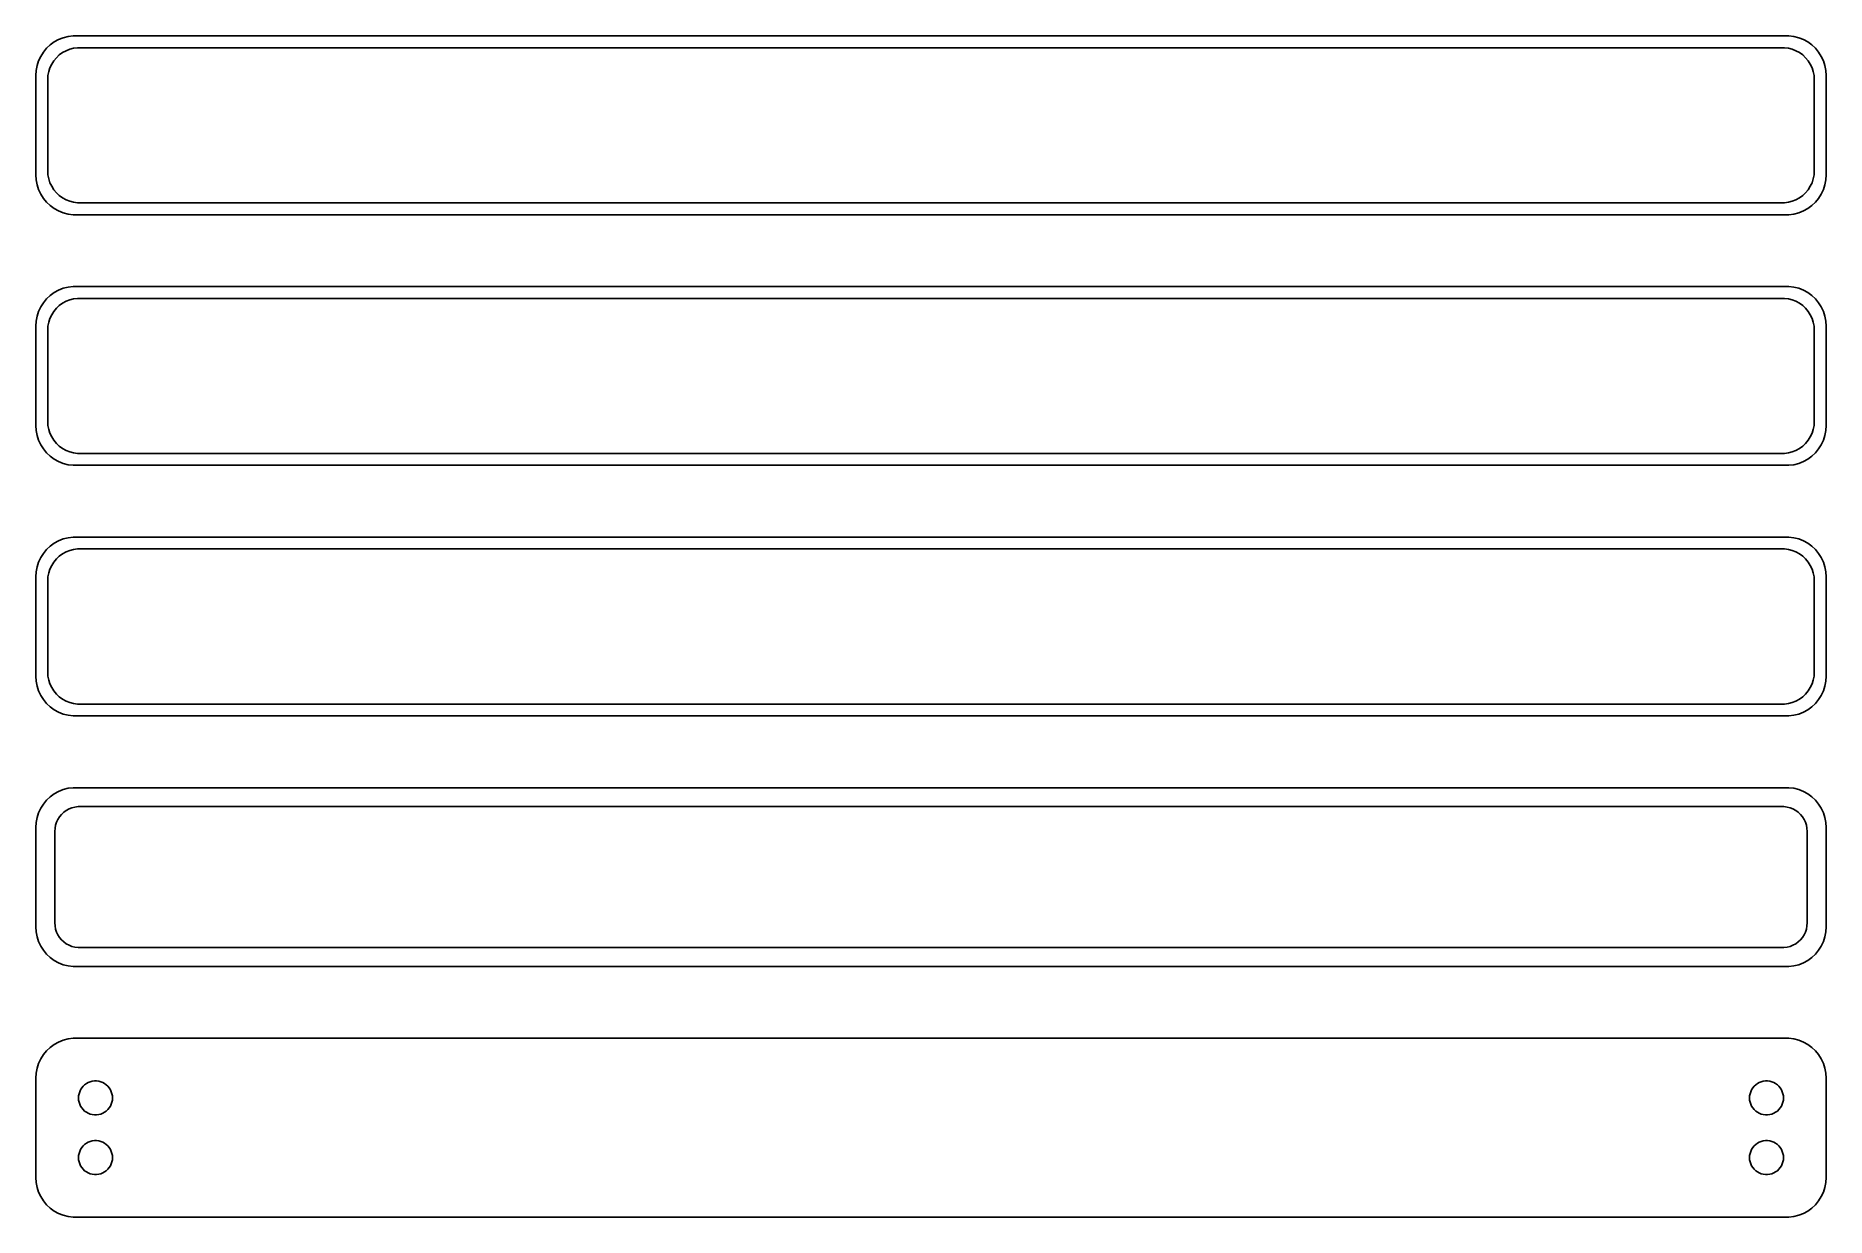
# Model space of a CAD drawing. Header units: metres. Extents: x -112 to 112, y 146 to 295.
import ezdxf

# ---------------------------------------------------------------- set-up
doc = ezdxf.new("R2010")
doc.units = ezdxf.units.M

msp = doc.modelspace()

# ---------------------------------------------------------------- linework, layer by layer
for p, q in [((-111.545, 292.689), (-111.882, 292.159)), ((-111.145, 293.173), (-111.545, 292.689)), ((-110.687, 293.603), (-111.145, 293.173)), ((-110.179, 293.972), (-110.687, 293.603)), ((-109.629, 294.274), (-110.179, 293.972)), ((-109.045, 294.505), (-109.629, 294.274)), ((-109.55, 292.332), (-109.143, 292.627)), ((-109.143, 292.627), (-108.703, 292.869)), ((-108.437, 294.661), (-109.045, 294.505)), ((-108.703, 292.869), (-108.236, 293.054)), ((-107.814, 294.74), (-108.437, 294.661)), ((-108.236, 293.054), (-107.75, 293.179)), ((107.814, 294.74), (-107.814, 294.74)), ((-107.75, 293.179), (-107.251, 293.242)), ((-107.251, 293.242), (107.251, 293.242)), ((107.251, 293.242), (107.75, 293.179)), ((107.75, 293.179), (108.236, 293.054)), ((108.437, 294.661), (107.814, 294.74)), ((108.236, 293.054), (108.703, 292.869)), ((109.045, 294.505), (108.437, 294.661)), ((108.703, 292.869), (109.143, 292.627)), ((109.629, 294.274), (109.045, 294.505)), ((109.143, 292.627), (109.55, 292.332)), ((110.179, 293.972), (109.629, 294.274)), ((110.687, 293.603), (110.179, 293.972)), ((111.145, 293.173), (110.687, 293.603)), ((111.545, 292.689), (111.145, 293.173)), ((111.882, 292.159), (111.545, 292.689)), ((-112.461, 290.377), (-112.5, 289.75)), ((-112.343, 290.993), (-112.461, 290.377)), ((-112.149, 291.591), (-112.343, 290.993)), ((-111.882, 292.159), (-112.149, 291.591)), ((-110.874, 290.245), (-110.719, 290.722)), ((-110.719, 290.722), (-110.505, 291.177)), ((-110.505, 291.177), (-110.236, 291.601)), ((-110.236, 291.601), (-109.916, 291.988)), ((-109.916, 291.988), (-109.55, 292.332)), ((109.55, 292.332), (109.916, 291.988)), ((109.916, 291.988), (110.236, 291.601)), ((110.236, 291.601), (110.505, 291.177)), ((110.505, 291.177), (110.719, 290.722)), ((110.719, 290.722), (110.874, 290.245)), ((112.149, 291.591), (111.882, 292.159)), ((112.343, 290.993), (112.149, 291.591)), ((112.461, 290.377), (112.343, 290.993)), ((112.5, 289.75), (112.461, 290.377)), ((-112.5, 289.75), (-112.5, 277.25)), ((-111, 289.25), (-110.968, 289.751)), ((-111, 277.75), (-111, 289.25)), ((-110.968, 289.751), (-110.874, 290.245)), ((110.874, 290.245), (110.968, 289.751)), ((110.968, 289.751), (111, 289.25)), ((111, 289.25), (111, 277.75)), ((112.5, 277.25), (112.5, 289.75)), ((-112.5, 277.25), (-112.461, 276.623)), ((-110.968, 277.249), (-111, 277.75)), ((-110.874, 276.755), (-110.968, 277.249)), ((-110.719, 276.278), (-110.874, 276.755)), ((110.874, 276.755), (110.719, 276.278)), ((110.968, 277.249), (110.874, 276.755)), ((111, 277.75), (110.968, 277.249)), ((112.461, 276.623), (112.5, 277.25)), ((-112.461, 276.623), (-112.343, 276.007)), ((-112.343, 276.007), (-112.149, 275.409)), ((-112.149, 275.409), (-111.882, 274.841)), ((-111.882, 274.841), (-111.545, 274.311)), ((-110.505, 275.823), (-110.719, 276.278)), ((-110.236, 275.399), (-110.505, 275.823)), ((-109.916, 275.012), (-110.236, 275.399)), ((-109.55, 274.668), (-109.916, 275.012)), ((-109.143, 274.373), (-109.55, 274.668)), ((109.55, 274.668), (109.143, 274.373)), ((109.916, 275.012), (109.55, 274.668)), ((110.236, 275.399), (109.916, 275.012)), ((110.505, 275.823), (110.236, 275.399)), ((110.719, 276.278), (110.505, 275.823)), ((111.545, 274.311), (111.882, 274.841)), ((111.882, 274.841), (112.149, 275.409)), ((112.149, 275.409), (112.343, 276.007)), ((112.343, 276.007), (112.461, 276.623)), ((-111.545, 274.311), (-111.145, 273.827)), ((-111.145, 273.827), (-110.687, 273.397)), ((-110.687, 273.397), (-110.179, 273.028)), ((-110.179, 273.028), (-109.629, 272.726)), ((-109.629, 272.726), (-109.045, 272.495)), ((-108.703, 274.131), (-109.143, 274.373)), ((-109.045, 272.495), (-108.437, 272.339)), ((-108.236, 273.946), (-108.703, 274.131)), ((-108.437, 272.339), (-107.814, 272.26)), ((-107.75, 273.821), (-108.236, 273.946)), ((-107.814, 272.26), (107.814, 272.26)), ((-107.251, 273.758), (-107.75, 273.821)), ((107.251, 273.758), (-107.251, 273.758)), ((107.75, 273.821), (107.251, 273.758)), ((108.236, 273.946), (107.75, 273.821)), ((107.814, 272.26), (108.437, 272.339)), ((108.703, 274.131), (108.236, 273.946)), ((108.437, 272.339), (109.045, 272.495)), ((109.143, 274.373), (108.703, 274.131)), ((109.045, 272.495), (109.629, 272.726)), ((109.629, 272.726), (110.179, 273.028)), ((110.179, 273.028), (110.687, 273.397)), ((110.687, 273.397), (111.145, 273.827)), ((111.145, 273.827), (111.545, 274.311)), ((-111.545, 261.189), (-111.882, 260.659)), ((-111.145, 261.673), (-111.545, 261.189)), ((-110.687, 262.103), (-111.145, 261.673)), ((-110.179, 262.472), (-110.687, 262.103)), ((-109.629, 262.774), (-110.179, 262.472)), ((-109.045, 263.005), (-109.629, 262.774)), ((-109.55, 260.832), (-109.143, 261.127)), ((-109.143, 261.127), (-108.703, 261.369)), ((-108.437, 263.161), (-109.045, 263.005)), ((-108.703, 261.369), (-108.236, 261.554)), ((-107.814, 263.24), (-108.437, 263.161)), ((-108.236, 261.554), (-107.75, 261.679)), ((107.814, 263.24), (-107.814, 263.24)), ((-107.75, 261.679), (-107.251, 261.742)), ((-107.251, 261.742), (107.251, 261.742)), ((107.251, 261.742), (107.75, 261.679)), ((107.75, 261.679), (108.236, 261.554)), ((108.437, 263.161), (107.814, 263.24)), ((108.236, 261.554), (108.703, 261.369)), ((109.045, 263.005), (108.437, 263.161)), ((108.703, 261.369), (109.143, 261.127)), ((109.629, 262.774), (109.045, 263.005)), ((109.143, 261.127), (109.55, 260.832)), ((110.179, 262.472), (109.629, 262.774)), ((110.687, 262.103), (110.179, 262.472)), ((111.145, 261.673), (110.687, 262.103)), ((111.545, 261.189), (111.145, 261.673)), ((111.882, 260.659), (111.545, 261.189)), ((-112.461, 258.877), (-112.5, 258.25)), ((-112.343, 259.493), (-112.461, 258.877)), ((-112.149, 260.091), (-112.343, 259.493)), ((-111.882, 260.659), (-112.149, 260.091)), ((-110.874, 258.745), (-110.719, 259.222)), ((-110.719, 259.222), (-110.505, 259.677)), ((-110.505, 259.677), (-110.236, 260.101)), ((-110.236, 260.101), (-109.916, 260.488)), ((-109.916, 260.488), (-109.55, 260.832)), ((109.55, 260.832), (109.916, 260.488)), ((109.916, 260.488), (110.236, 260.101)), ((110.236, 260.101), (110.505, 259.677)), ((110.505, 259.677), (110.719, 259.222)), ((110.719, 259.222), (110.874, 258.745)), ((112.149, 260.091), (111.882, 260.659)), ((112.343, 259.493), (112.149, 260.091)), ((112.461, 258.877), (112.343, 259.493)), ((112.5, 258.25), (112.461, 258.877)), ((-112.5, 258.25), (-112.5, 245.75)), ((-111, 257.75), (-110.968, 258.251)), ((-111, 246.25), (-111, 257.75)), ((-110.968, 258.251), (-110.874, 258.745)), ((110.874, 258.745), (110.968, 258.251)), ((110.968, 258.251), (111, 257.75)), ((111, 257.75), (111, 246.25)), ((112.5, 245.75), (112.5, 258.25)), ((-112.5, 245.75), (-112.461, 245.123)), ((-110.968, 245.749), (-111, 246.25)), ((-110.874, 245.255), (-110.968, 245.749)), ((-110.719, 244.778), (-110.874, 245.255)), ((110.874, 245.255), (110.719, 244.778)), ((110.968, 245.749), (110.874, 245.255)), ((111, 246.25), (110.968, 245.749)), ((112.461, 245.123), (112.5, 245.75)), ((-112.461, 245.123), (-112.343, 244.507)), ((-112.343, 244.507), (-112.149, 243.909)), ((-112.149, 243.909), (-111.882, 243.341)), ((-111.882, 243.341), (-111.545, 242.811)), ((-110.505, 244.323), (-110.719, 244.778)), ((-110.236, 243.899), (-110.505, 244.323)), ((-109.916, 243.512), (-110.236, 243.899)), ((-109.55, 243.168), (-109.916, 243.512)), ((-109.143, 242.873), (-109.55, 243.168)), ((109.55, 243.168), (109.143, 242.873)), ((109.916, 243.512), (109.55, 243.168)), ((110.236, 243.899), (109.916, 243.512)), ((110.505, 244.323), (110.236, 243.899)), ((110.719, 244.778), (110.505, 244.323)), ((111.545, 242.811), (111.882, 243.341)), ((111.882, 243.341), (112.149, 243.909)), ((112.149, 243.909), (112.343, 244.507)), ((112.343, 244.507), (112.461, 245.123)), ((-111.545, 242.811), (-111.145, 242.327)), ((-111.145, 242.327), (-110.687, 241.897)), ((-110.687, 241.897), (-110.179, 241.528)), ((-110.179, 241.528), (-109.629, 241.226)), ((-109.629, 241.226), (-109.045, 240.995)), ((-108.703, 242.631), (-109.143, 242.873)), ((-109.045, 240.995), (-108.437, 240.839)), ((-108.236, 242.446), (-108.703, 242.631)), ((-108.437, 240.839), (-107.814, 240.76)), ((-107.75, 242.321), (-108.236, 242.446)), ((-107.814, 240.76), (107.814, 240.76)), ((-107.251, 242.258), (-107.75, 242.321)), ((107.251, 242.258), (-107.251, 242.258)), ((107.75, 242.321), (107.251, 242.258)), ((108.236, 242.446), (107.75, 242.321)), ((107.814, 240.76), (108.437, 240.839)), ((108.703, 242.631), (108.236, 242.446)), ((108.437, 240.839), (109.045, 240.995)), ((109.143, 242.873), (108.703, 242.631)), ((109.045, 240.995), (109.629, 241.226)), ((109.629, 241.226), (110.179, 241.528)), ((110.179, 241.528), (110.687, 241.897)), ((110.687, 241.897), (111.145, 242.327)), ((111.145, 242.327), (111.545, 242.811)), ((-111.545, 229.689), (-111.882, 229.159)), ((-111.145, 230.173), (-111.545, 229.689)), ((-110.687, 230.603), (-111.145, 230.173)), ((-110.179, 230.972), (-110.687, 230.603)), ((-109.629, 231.274), (-110.179, 230.972)), ((-109.045, 231.505), (-109.629, 231.274)), ((-109.55, 229.332), (-109.143, 229.627)), ((-109.143, 229.627), (-108.703, 229.869)), ((-108.437, 231.661), (-109.045, 231.505)), ((-108.703, 229.869), (-108.236, 230.054)), ((-107.814, 231.74), (-108.437, 231.661)), ((-108.236, 230.054), (-107.75, 230.179)), ((107.814, 231.74), (-107.814, 231.74)), ((-107.75, 230.179), (-107.251, 230.242)), ((-107.251, 230.242), (107.251, 230.242)), ((107.251, 230.242), (107.75, 230.179)), ((107.75, 230.179), (108.236, 230.054)), ((108.437, 231.661), (107.814, 231.74)), ((108.236, 230.054), (108.703, 229.869)), ((109.045, 231.505), (108.437, 231.661)), ((108.703, 229.869), (109.143, 229.627)), ((109.629, 231.274), (109.045, 231.505)), ((109.143, 229.627), (109.55, 229.332)), ((110.179, 230.972), (109.629, 231.274)), ((110.687, 230.603), (110.179, 230.972)), ((111.145, 230.173), (110.687, 230.603)), ((111.545, 229.689), (111.145, 230.173)), ((111.882, 229.159), (111.545, 229.689)), ((-112.461, 227.377), (-112.5, 226.75)), ((-112.343, 227.993), (-112.461, 227.377)), ((-112.149, 228.591), (-112.343, 227.993)), ((-111.882, 229.159), (-112.149, 228.591)), ((-110.874, 227.245), (-110.719, 227.722)), ((-110.719, 227.722), (-110.505, 228.177)), ((-110.505, 228.177), (-110.236, 228.601)), ((-110.236, 228.601), (-109.916, 228.988)), ((-109.916, 228.988), (-109.55, 229.332)), ((109.55, 229.332), (109.916, 228.988)), ((109.916, 228.988), (110.236, 228.601)), ((110.236, 228.601), (110.505, 228.177)), ((110.505, 228.177), (110.719, 227.722)), ((110.719, 227.722), (110.874, 227.245)), ((112.149, 228.591), (111.882, 229.159)), ((112.343, 227.993), (112.149, 228.591)), ((112.461, 227.377), (112.343, 227.993)), ((112.5, 226.75), (112.461, 227.377)), ((-112.5, 226.75), (-112.5, 214.25)), ((-111, 226.25), (-110.968, 226.751)), ((-111, 214.75), (-111, 226.25)), ((-110.968, 226.751), (-110.874, 227.245)), ((110.874, 227.245), (110.968, 226.751)), ((110.968, 226.751), (111, 226.25)), ((111, 226.25), (111, 214.75)), ((112.5, 214.25), (112.5, 226.75)), ((-112.5, 214.25), (-112.461, 213.623)), ((-110.968, 214.249), (-111, 214.75)), ((-110.874, 213.755), (-110.968, 214.249)), ((-110.719, 213.278), (-110.874, 213.755)), ((110.874, 213.755), (110.719, 213.278)), ((110.968, 214.249), (110.874, 213.755)), ((111, 214.75), (110.968, 214.249)), ((112.461, 213.623), (112.5, 214.25)), ((-112.461, 213.623), (-112.343, 213.007)), ((-112.343, 213.007), (-112.149, 212.409)), ((-112.149, 212.409), (-111.882, 211.841)), ((-111.882, 211.841), (-111.545, 211.311)), ((-110.505, 212.823), (-110.719, 213.278)), ((-110.236, 212.399), (-110.505, 212.823)), ((-109.916, 212.012), (-110.236, 212.399)), ((-109.55, 211.668), (-109.916, 212.012)), ((-109.143, 211.373), (-109.55, 211.668)), ((109.55, 211.668), (109.143, 211.373)), ((109.916, 212.012), (109.55, 211.668)), ((110.236, 212.399), (109.916, 212.012)), ((110.505, 212.823), (110.236, 212.399)), ((110.719, 213.278), (110.505, 212.823)), ((111.545, 211.311), (111.882, 211.841)), ((111.882, 211.841), (112.149, 212.409)), ((112.149, 212.409), (112.343, 213.007)), ((112.343, 213.007), (112.461, 213.623)), ((-111.545, 211.311), (-111.145, 210.827)), ((-111.145, 210.827), (-110.687, 210.397)), ((-110.687, 210.397), (-110.179, 210.028)), ((-110.179, 210.028), (-109.629, 209.726)), ((-109.629, 209.726), (-109.045, 209.495)), ((-108.703, 211.131), (-109.143, 211.373)), ((-109.045, 209.495), (-108.437, 209.339)), ((-108.236, 210.946), (-108.703, 211.131)), ((-108.437, 209.339), (-107.814, 209.26)), ((-107.75, 210.821), (-108.236, 210.946)), ((-107.814, 209.26), (107.814, 209.26)), ((-107.251, 210.758), (-107.75, 210.821)), ((107.251, 210.758), (-107.251, 210.758)), ((107.75, 210.821), (107.251, 210.758)), ((108.236, 210.946), (107.75, 210.821)), ((107.814, 209.26), (108.437, 209.339)), ((108.703, 211.131), (108.236, 210.946)), ((108.437, 209.339), (109.045, 209.495)), ((109.143, 211.373), (108.703, 211.131)), ((109.045, 209.495), (109.629, 209.726)), ((109.629, 209.726), (110.179, 210.028)), ((110.179, 210.028), (110.687, 210.397)), ((110.687, 210.397), (111.145, 210.827)), ((111.145, 210.827), (111.545, 211.311)), ((-111.545, 198.189), (-111.882, 197.659)), ((-111.145, 198.673), (-111.545, 198.189)), ((-110.687, 199.103), (-111.145, 198.673)), ((-110.179, 199.472), (-110.687, 199.103)), ((-109.629, 199.774), (-110.179, 199.472)), ((-109.045, 200.005), (-109.629, 199.774)), ((-108.437, 200.161), (-109.045, 200.005)), ((-107.814, 200.24), (-108.437, 200.161)), ((107.814, 200.24), (-107.814, 200.24)), ((108.437, 200.161), (107.814, 200.24)), ((109.045, 200.005), (108.437, 200.161)), ((109.629, 199.774), (109.045, 200.005)), ((110.179, 199.472), (109.629, 199.774)), ((110.687, 199.103), (110.179, 199.472)), ((111.145, 198.673), (110.687, 199.103)), ((111.545, 198.189), (111.145, 198.673)), ((111.882, 197.659), (111.545, 198.189)), ((-112.461, 195.877), (-112.5, 195.25)), ((-112.343, 196.493), (-112.461, 195.877)), ((-112.149, 197.091), (-112.343, 196.493)), ((-111.882, 197.659), (-112.149, 197.091)), ((-110.015, 195.524), (-109.894, 195.896)), ((-109.894, 195.896), (-109.728, 196.25)), ((-109.728, 196.25), (-109.518, 196.58)), ((-109.518, 196.58), (-109.269, 196.881)), ((-109.269, 196.881), (-108.984, 197.149)), ((-108.984, 197.149), (-108.668, 197.378)), ((-108.668, 197.378), (-108.325, 197.567)), ((-108.325, 197.567), (-107.962, 197.711)), ((-107.962, 197.711), (-107.583, 197.808)), ((-107.583, 197.808), (-107.195, 197.857)), ((-107.195, 197.857), (107.195, 197.857)), ((107.195, 197.857), (107.583, 197.808)), ((107.583, 197.808), (107.962, 197.711)), ((107.962, 197.711), (108.325, 197.567)), ((108.325, 197.567), (108.668, 197.378)), ((108.668, 197.378), (108.984, 197.149)), ((108.984, 197.149), (109.269, 196.881)), ((109.269, 196.881), (109.518, 196.58)), ((109.518, 196.58), (109.728, 196.25)), ((109.728, 196.25), (109.894, 195.896)), ((109.894, 195.896), (110.015, 195.524)), ((112.149, 197.091), (111.882, 197.659)), ((112.343, 196.493), (112.149, 197.091)), ((112.461, 195.877), (112.343, 196.493)), ((112.5, 195.25), (112.461, 195.877)), ((-112.5, 195.25), (-112.5, 182.75)), ((-110.113, 194.75), (-110.088, 195.14)), ((-110.113, 183.25), (-110.113, 194.75)), ((-110.088, 195.14), (-110.015, 195.524)), ((110.015, 195.524), (110.088, 195.14)), ((110.088, 195.14), (110.113, 194.75)), ((110.113, 194.75), (110.113, 183.25)), ((112.5, 182.75), (112.5, 195.25)), ((-112.5, 182.75), (-112.461, 182.123)), ((-110.088, 182.86), (-110.113, 183.25)), ((-110.015, 182.476), (-110.088, 182.86)), ((-109.894, 182.104), (-110.015, 182.476)), ((110.015, 182.476), (109.894, 182.104)), ((110.088, 182.86), (110.015, 182.476)), ((110.113, 183.25), (110.088, 182.86)), ((112.461, 182.123), (112.5, 182.75)), ((-112.461, 182.123), (-112.343, 181.507)), ((-112.343, 181.507), (-112.149, 180.909)), ((-112.149, 180.909), (-111.882, 180.341)), ((-111.882, 180.341), (-111.545, 179.811)), ((-109.728, 181.75), (-109.894, 182.104)), ((-109.518, 181.42), (-109.728, 181.75)), ((-109.269, 181.119), (-109.518, 181.42)), ((-108.984, 180.851), (-109.269, 181.119)), ((-108.668, 180.622), (-108.984, 180.851)), ((-108.325, 180.433), (-108.668, 180.622)), ((-107.962, 180.289), (-108.325, 180.433)), ((-107.583, 180.192), (-107.962, 180.289)), ((-107.195, 180.143), (-107.583, 180.192)), ((107.195, 180.143), (-107.195, 180.143)), ((107.583, 180.192), (107.195, 180.143)), ((107.962, 180.289), (107.583, 180.192)), ((108.325, 180.433), (107.962, 180.289)), ((108.668, 180.622), (108.325, 180.433)), ((108.984, 180.851), (108.668, 180.622)), ((109.269, 181.119), (108.984, 180.851)), ((109.518, 181.42), (109.269, 181.119)), ((109.728, 181.75), (109.518, 181.42)), ((109.894, 182.104), (109.728, 181.75)), ((111.545, 179.811), (111.882, 180.341)), ((111.882, 180.341), (112.149, 180.909)), ((112.149, 180.909), (112.343, 181.507)), ((112.343, 181.507), (112.461, 182.123)), ((-111.545, 179.811), (-111.145, 179.327)), ((-111.145, 179.327), (-110.687, 178.897)), ((-110.687, 178.897), (-110.179, 178.528)), ((-110.179, 178.528), (-109.629, 178.226)), ((-109.629, 178.226), (-109.045, 177.995)), ((-109.045, 177.995), (-108.437, 177.839)), ((-108.437, 177.839), (-107.814, 177.76)), ((-107.814, 177.76), (107.814, 177.76)), ((107.814, 177.76), (108.437, 177.839)), ((108.437, 177.839), (109.045, 177.995)), ((109.045, 177.995), (109.629, 178.226)), ((109.629, 178.226), (110.179, 178.528)), ((110.179, 178.528), (110.687, 178.897)), ((110.687, 178.897), (111.145, 179.327)), ((111.145, 179.327), (111.545, 179.811)), ((-111.545, 166.689), (-111.882, 166.159)), ((-111.145, 167.173), (-111.545, 166.689)), ((-110.687, 167.603), (-111.145, 167.173)), ((-110.179, 167.972), (-110.687, 167.603)), ((-109.629, 168.274), (-110.179, 167.972)), ((-109.045, 168.505), (-109.629, 168.274)), ((-108.437, 168.661), (-109.045, 168.505)), ((-107.814, 168.74), (-108.437, 168.661)), ((107.814, 168.74), (-107.814, 168.74)), ((108.437, 168.661), (107.814, 168.74)), ((109.045, 168.505), (108.437, 168.661)), ((109.629, 168.274), (109.045, 168.505)), ((110.179, 167.972), (109.629, 168.274)), ((110.687, 167.603), (110.179, 167.972)), ((111.145, 167.173), (110.687, 167.603)), ((111.545, 166.689), (111.145, 167.173)), ((111.882, 166.159), (111.545, 166.689)), ((-112.461, 164.377), (-112.5, 163.75)), ((-112.343, 164.993), (-112.461, 164.377)), ((-112.149, 165.591), (-112.343, 164.993)), ((-111.882, 166.159), (-112.149, 165.591)), ((112.149, 165.591), (111.882, 166.159)), ((112.343, 164.993), (112.149, 165.591)), ((112.461, 164.377), (112.343, 164.993)), ((112.5, 163.75), (112.461, 164.377)), ((-112.5, 163.75), (-112.5, 151.25)), ((-107.068, 161.781), (-106.985, 162.036)), ((-106.985, 162.036), (-106.871, 162.279)), ((-106.871, 162.279), (-106.727, 162.505)), ((-106.727, 162.505), (-106.557, 162.712)), ((-106.557, 162.712), (-106.361, 162.895)), ((-106.361, 162.895), (-106.144, 163.053)), ((-106.144, 163.053), (-105.909, 163.182)), ((-105.909, 163.182), (-105.66, 163.281)), ((-105.66, 163.281), (-105.4, 163.347)), ((-105.4, 163.347), (-105.134, 163.381)), ((-105.134, 163.381), (-104.866, 163.381)), ((-104.866, 163.381), (-104.6, 163.347)), ((-104.6, 163.347), (-104.34, 163.281)), ((-104.34, 163.281), (-104.091, 163.182)), ((-104.091, 163.182), (-103.856, 163.053)), ((-103.856, 163.053), (-103.639, 162.895)), ((-103.639, 162.895), (-103.443, 162.712)), ((-103.443, 162.712), (-103.273, 162.505)), ((-103.273, 162.505), (-103.129, 162.279)), ((-103.129, 162.279), (-103.015, 162.036)), ((-103.015, 162.036), (-102.932, 161.781)), ((102.932, 161.781), (103.015, 162.036)), ((103.015, 162.036), (103.129, 162.279)), ((103.129, 162.279), (103.273, 162.505)), ((103.273, 162.505), (103.443, 162.712)), ((103.443, 162.712), (103.639, 162.895)), ((103.639, 162.895), (103.856, 163.053)), ((103.856, 163.053), (104.091, 163.182)), ((104.091, 163.182), (104.34, 163.281)), ((104.34, 163.281), (104.6, 163.347)), ((104.6, 163.347), (104.866, 163.381)), ((104.866, 163.381), (105.134, 163.381)), ((105.134, 163.381), (105.4, 163.347)), ((105.4, 163.347), (105.66, 163.281)), ((105.66, 163.281), (105.909, 163.182)), ((105.909, 163.182), (106.144, 163.053)), ((106.144, 163.053), (106.361, 162.895)), ((106.361, 162.895), (106.557, 162.712)), ((106.557, 162.712), (106.727, 162.505)), ((106.727, 162.505), (106.871, 162.279)), ((106.871, 162.279), (106.985, 162.036)), ((106.985, 162.036), (107.068, 161.781)), ((112.5, 151.25), (112.5, 163.75)), ((-107.135, 161.25), (-107.118, 161.518)), ((-107.118, 160.982), (-107.135, 161.25)), ((-107.118, 161.518), (-107.068, 161.781)), ((-107.068, 160.719), (-107.118, 160.982)), ((-106.985, 160.464), (-107.068, 160.719)), ((-106.871, 160.221), (-106.985, 160.464)), ((-106.727, 159.995), (-106.871, 160.221)), ((-106.557, 159.788), (-106.727, 159.995)), ((-106.361, 159.605), (-106.557, 159.788)), ((-103.443, 159.788), (-103.639, 159.605)), ((-103.273, 159.995), (-103.443, 159.788)), ((-103.129, 160.221), (-103.273, 159.995)), ((-103.015, 160.464), (-103.129, 160.221)), ((-102.932, 160.719), (-103.015, 160.464)), ((-102.932, 161.781), (-102.882, 161.518)), ((-102.882, 160.982), (-102.932, 160.719)), ((-102.882, 161.518), (-102.865, 161.25)), ((-102.865, 161.25), (-102.882, 160.982)), ((102.865, 161.25), (102.882, 161.518)), ((102.882, 160.982), (102.865, 161.25)), ((102.882, 161.518), (102.932, 161.781)), ((102.932, 160.719), (102.882, 160.982)), ((103.015, 160.464), (102.932, 160.719)), ((103.129, 160.221), (103.015, 160.464)), ((103.273, 159.995), (103.129, 160.221)), ((103.443, 159.788), (103.273, 159.995)), ((103.639, 159.605), (103.443, 159.788)), ((106.557, 159.788), (106.361, 159.605)), ((106.727, 159.995), (106.557, 159.788)), ((106.871, 160.221), (106.727, 159.995)), ((106.985, 160.464), (106.871, 160.221)), ((107.068, 160.719), (106.985, 160.464)), ((107.068, 161.781), (107.118, 161.518)), ((107.118, 160.982), (107.068, 160.719)), ((107.118, 161.518), (107.135, 161.25)), ((107.135, 161.25), (107.118, 160.982)), ((-106.144, 159.447), (-106.361, 159.605)), ((-105.909, 159.318), (-106.144, 159.447)), ((-105.66, 159.219), (-105.909, 159.318)), ((-105.4, 159.153), (-105.66, 159.219)), ((-105.134, 159.119), (-105.4, 159.153)), ((-104.866, 159.119), (-105.134, 159.119)), ((-104.6, 159.153), (-104.866, 159.119)), ((-104.34, 159.219), (-104.6, 159.153)), ((-104.091, 159.318), (-104.34, 159.219)), ((-103.856, 159.447), (-104.091, 159.318)), ((-103.639, 159.605), (-103.856, 159.447)), ((103.856, 159.447), (103.639, 159.605)), ((104.091, 159.318), (103.856, 159.447)), ((104.34, 159.219), (104.091, 159.318)), ((104.6, 159.153), (104.34, 159.219)), ((104.866, 159.119), (104.6, 159.153)), ((105.134, 159.119), (104.866, 159.119)), ((105.4, 159.153), (105.134, 159.119)), ((105.66, 159.219), (105.4, 159.153)), ((105.909, 159.318), (105.66, 159.219)), ((106.144, 159.447), (105.909, 159.318)), ((106.361, 159.605), (106.144, 159.447)), ((-106.557, 155.212), (-106.361, 155.395)), ((-106.361, 155.395), (-106.144, 155.553)), ((-106.144, 155.553), (-105.909, 155.682)), ((-105.909, 155.682), (-105.66, 155.781)), ((-105.66, 155.781), (-105.4, 155.847)), ((-105.4, 155.847), (-105.134, 155.881)), ((-105.134, 155.881), (-104.866, 155.881)), ((-104.866, 155.881), (-104.6, 155.847)), ((-104.6, 155.847), (-104.34, 155.781)), ((-104.34, 155.781), (-104.091, 155.682)), ((-104.091, 155.682), (-103.856, 155.553)), ((-103.856, 155.553), (-103.639, 155.395)), ((-103.639, 155.395), (-103.443, 155.212)), ((103.443, 155.212), (103.639, 155.395)), ((103.639, 155.395), (103.856, 155.553)), ((103.856, 155.553), (104.091, 155.682)), ((104.091, 155.682), (104.34, 155.781)), ((104.34, 155.781), (104.6, 155.847)), ((104.6, 155.847), (104.866, 155.881)), ((104.866, 155.881), (105.134, 155.881)), ((105.134, 155.881), (105.4, 155.847)), ((105.4, 155.847), (105.66, 155.781)), ((105.66, 155.781), (105.909, 155.682)), ((105.909, 155.682), (106.144, 155.553)), ((106.144, 155.553), (106.361, 155.395)), ((106.361, 155.395), (106.557, 155.212)), ((-107.135, 153.75), (-107.118, 154.018)), ((-107.118, 153.482), (-107.135, 153.75)), ((-107.118, 154.018), (-107.068, 154.281)), ((-107.068, 153.219), (-107.118, 153.482)), ((-107.068, 154.281), (-106.985, 154.536)), ((-106.985, 152.964), (-107.068, 153.219)), ((-106.985, 154.536), (-106.871, 154.779)), ((-106.871, 154.779), (-106.727, 155.005)), ((-106.727, 155.005), (-106.557, 155.212)), ((-103.443, 155.212), (-103.273, 155.005)), ((-103.273, 155.005), (-103.129, 154.779)), ((-103.129, 154.779), (-103.015, 154.536)), ((-103.015, 154.536), (-102.932, 154.281)), ((-102.932, 153.219), (-103.015, 152.964)), ((-102.932, 154.281), (-102.882, 154.018)), ((-102.882, 153.482), (-102.932, 153.219)), ((-102.882, 154.018), (-102.865, 153.75)), ((-102.865, 153.75), (-102.882, 153.482)), ((102.865, 153.75), (102.882, 154.018)), ((102.882, 153.482), (102.865, 153.75)), ((102.882, 154.018), (102.932, 154.281)), ((102.932, 153.219), (102.882, 153.482)), ((102.932, 154.281), (103.015, 154.536)), ((103.015, 152.964), (102.932, 153.219)), ((103.015, 154.536), (103.129, 154.779)), ((103.129, 154.779), (103.273, 155.005)), ((103.273, 155.005), (103.443, 155.212)), ((106.557, 155.212), (106.727, 155.005)), ((106.727, 155.005), (106.871, 154.779)), ((106.871, 154.779), (106.985, 154.536)), ((106.985, 154.536), (107.068, 154.281)), ((107.068, 153.219), (106.985, 152.964)), ((107.068, 154.281), (107.118, 154.018)), ((107.118, 153.482), (107.068, 153.219)), ((107.118, 154.018), (107.135, 153.75)), ((107.135, 153.75), (107.118, 153.482)), ((-112.5, 151.25), (-112.461, 150.623)), ((-106.871, 152.721), (-106.985, 152.964)), ((-106.727, 152.495), (-106.871, 152.721)), ((-106.557, 152.288), (-106.727, 152.495)), ((-106.361, 152.105), (-106.557, 152.288)), ((-106.144, 151.947), (-106.361, 152.105)), ((-105.909, 151.818), (-106.144, 151.947)), ((-105.66, 151.719), (-105.909, 151.818)), ((-105.4, 151.653), (-105.66, 151.719)), ((-105.134, 151.619), (-105.4, 151.653)), ((-104.866, 151.619), (-105.134, 151.619)), ((-104.6, 151.653), (-104.866, 151.619)), ((-104.34, 151.719), (-104.6, 151.653)), ((-104.091, 151.818), (-104.34, 151.719)), ((-103.856, 151.947), (-104.091, 151.818)), ((-103.639, 152.105), (-103.856, 151.947)), ((-103.443, 152.288), (-103.639, 152.105)), ((-103.273, 152.495), (-103.443, 152.288)), ((-103.129, 152.721), (-103.273, 152.495)), ((-103.015, 152.964), (-103.129, 152.721)), ((103.129, 152.721), (103.015, 152.964)), ((103.273, 152.495), (103.129, 152.721)), ((103.443, 152.288), (103.273, 152.495)), ((103.639, 152.105), (103.443, 152.288)), ((103.856, 151.947), (103.639, 152.105)), ((104.091, 151.818), (103.856, 151.947)), ((104.34, 151.719), (104.091, 151.818)), ((104.6, 151.653), (104.34, 151.719)), ((104.866, 151.619), (104.6, 151.653)), ((105.134, 151.619), (104.866, 151.619)), ((105.4, 151.653), (105.134, 151.619)), ((105.66, 151.719), (105.4, 151.653)), ((105.909, 151.818), (105.66, 151.719)), ((106.144, 151.947), (105.909, 151.818)), ((106.361, 152.105), (106.144, 151.947)), ((106.557, 152.288), (106.361, 152.105)), ((106.727, 152.495), (106.557, 152.288)), ((106.871, 152.721), (106.727, 152.495)), ((106.985, 152.964), (106.871, 152.721)), ((112.461, 150.623), (112.5, 151.25)), ((-112.461, 150.623), (-112.343, 150.007)), ((-112.343, 150.007), (-112.149, 149.409)), ((-112.149, 149.409), (-111.882, 148.841)), ((-111.882, 148.841), (-111.545, 148.311)), ((111.545, 148.311), (111.882, 148.841)), ((111.882, 148.841), (112.149, 149.409)), ((112.149, 149.409), (112.343, 150.007)), ((112.343, 150.007), (112.461, 150.623)), ((-111.545, 148.311), (-111.145, 147.827)), ((-111.145, 147.827), (-110.687, 147.397)), ((-110.687, 147.397), (-110.179, 147.028)), ((-110.179, 147.028), (-109.629, 146.726)), ((-109.629, 146.726), (-109.045, 146.495)), ((-109.045, 146.495), (-108.437, 146.339)), ((-108.437, 146.339), (-107.814, 146.26)), ((-107.814, 146.26), (107.814, 146.26)), ((107.814, 146.26), (108.437, 146.339)), ((108.437, 146.339), (109.045, 146.495)), ((109.045, 146.495), (109.629, 146.726)), ((109.629, 146.726), (110.179, 147.028)), ((110.179, 147.028), (110.687, 147.397)), ((110.687, 147.397), (111.145, 147.827)), ((111.145, 147.827), (111.545, 148.311))]:
    msp.add_line(p, q)

doc.saveas('drawing.dxf')
